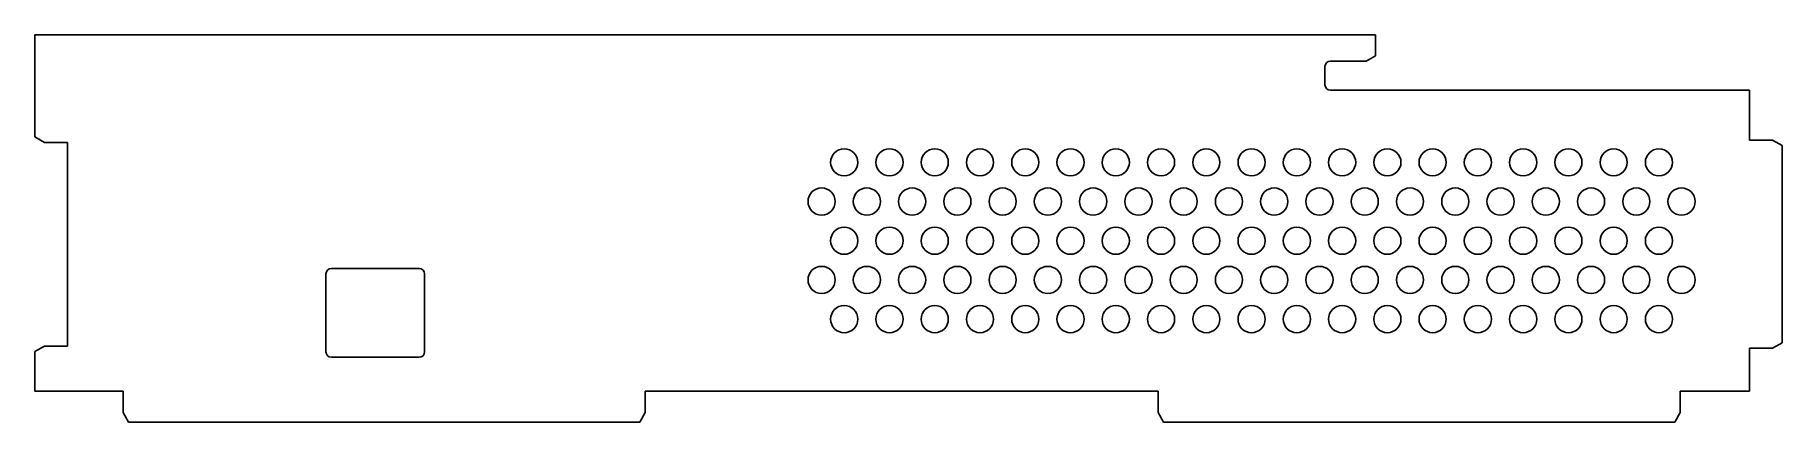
# Model space of a CAD drawing. Header units: inches. Extents: x -4.83 to 4.83, y -1.15 to 0.98.
import ezdxf

# ---------------------------------------------------------------- set-up
doc = ezdxf.new("R2010")
doc.units = ezdxf.units.IN
doc.header["$MEASUREMENT"] = 0

msp = doc.modelspace()

# ---------------------------------------------------------------- linework, layer by layer
at = {"color": 7, "linetype": 'Continuous', "lineweight": 25}
for p, q in [((2.58, 0.9843), (-4.825, 0.9843)), ((-4.825, 0.9843), (-4.825, 0.4207)), ((2.58, 0.9843), (2.58, 0.8693)), ((2.528, 0.8393), (2.58, 0.8693)), ((2.3, 0.8093), (2.3, 0.7093)), ((2.528, 0.8393), (2.33, 0.8393)), ((2.33, 0.6793), (4.645, 0.6793)), ((4.645, 0.6793), (4.645, 0.4032)), ((-4.825, 0.4207), (-4.773, 0.3907)), ((-4.645, 0.3907), (-4.773, 0.3907)), ((-4.645, -0.7343), (-4.645, 0.3907)), ((4.645, 0.4032), (4.773, 0.4032)), ((4.825, 0.3732), (4.773, 0.4032)), ((4.825, -0.7168), (4.825, 0.3732)), ((-3.2175, -0.3363), (-3.2175, -0.7663)), ((-2.7025, -0.3063), (-3.1875, -0.3063)), ((-2.6725, -0.7663), (-2.6725, -0.3363)), ((-4.773, -0.7343), (-4.825, -0.7643)), ((-4.825, -0.7643), (-4.825, -0.9843)), ((-4.773, -0.7343), (-4.645, -0.7343)), ((4.773, -0.7468), (4.645, -0.7468)), ((4.645, -0.7468), (4.645, -0.9843)), ((4.773, -0.7468), (4.825, -0.7168)), ((-3.1875, -0.7963), (-2.7025, -0.7963)), ((-4.825, -0.9843), (-4.3375, -0.9843)), ((-4.3375, -1.1023), (-4.3375, -0.9843)), ((-1.4542, -0.9843), (1.3792, -0.9843)), ((-1.4542, -0.9843), (-1.4542, -1.1023)), ((1.3792, -1.1023), (1.3792, -0.9843)), ((4.2625, -0.9843), (4.645, -0.9843)), ((4.2625, -0.9843), (4.2625, -1.1023)), ((-4.3375, -1.1023), (-4.3075, -1.1543)), ((-1.4842, -1.1543), (-4.3075, -1.1543)), ((-1.4842, -1.1543), (-1.4542, -1.1023)), ((1.3792, -1.1023), (1.4092, -1.1543)), ((4.2325, -1.1543), (1.4092, -1.1543)), ((4.2325, -1.1543), (4.2625, -1.1023))]:
    msp.add_line(p, q, dxfattribs=at)
for centre in [(-0.355, 0.2805), (-0.105, 0.2805), (0.145, 0.2805), (0.395, 0.2805), (0.645, 0.2805), (0.895, 0.2805), (1.145, 0.2805), (1.395, 0.2805), (1.645, 0.2805), (1.895, 0.2805), (2.145, 0.2805), (2.395, 0.2805), (2.645, 0.2805), (2.895, 0.2805), (3.145, 0.2805), (3.395, 0.2805), (3.645, 0.2805), (3.895, 0.2805), (4.145, 0.2805), (-0.48, 0.064), (-0.23, 0.064), (0.02, 0.064), (0.27, 0.064), (0.52, 0.064), (0.77, 0.064), (1.02, 0.064), (1.27, 0.064), (1.52, 0.064), (1.77, 0.064), (2.02, 0.064), (2.27, 0.064), (2.52, 0.064), (2.77, 0.064), (3.02, 0.064), (3.27, 0.064), (3.52, 0.064), (3.77, 0.064), (4.02, 0.064), (4.27, 0.064), (-0.355, -0.1525), (-0.105, -0.1525), (0.145, -0.1525), (0.395, -0.1525), (0.645, -0.1525), (0.895, -0.1525), (1.145, -0.1525), (1.395, -0.1525), (1.645, -0.1525), (1.895, -0.1525), (2.145, -0.1525), (2.395, -0.1525), (2.645, -0.1525), (2.895, -0.1525), (3.145, -0.1525), (3.395, -0.1525), (3.645, -0.1525), (3.895, -0.1525), (4.145, -0.1525), (-0.48, -0.369), (-0.23, -0.369), (0.02, -0.369), (0.27, -0.369), (0.52, -0.369), (0.77, -0.369), (1.02, -0.369), (1.27, -0.369), (1.52, -0.369), (1.77, -0.369), (2.02, -0.369), (2.27, -0.369), (2.52, -0.369), (2.77, -0.369), (3.02, -0.369), (3.27, -0.369), (3.52, -0.369), (3.77, -0.369), (4.02, -0.369), (4.27, -0.369), (-0.355, -0.5855), (-0.105, -0.5855), (0.145, -0.5855), (0.395, -0.5855), (0.645, -0.5855), (0.895, -0.5855), (1.145, -0.5855), (1.395, -0.5855), (1.645, -0.5855), (1.895, -0.5855), (2.145, -0.5855), (2.395, -0.5855), (2.645, -0.5855), (2.895, -0.5855), (3.145, -0.5855), (3.395, -0.5855), (3.645, -0.5855), (3.895, -0.5855), (4.145, -0.5855)]:
    msp.add_circle(centre, 0.075, dxfattribs=at)
for centre, start, end in [((2.33, 0.8093), 90, 180), ((2.33, 0.7093), 180, 270), ((-3.1875, -0.3363), 90, 180), ((-2.7025, -0.3363), 0, 90), ((-3.1875, -0.7663), 180, 270), ((-2.7025, -0.7663), 270, 0)]:
    msp.add_arc(centre, 0.03, start, end, dxfattribs=at)

doc.saveas('drawing.dxf')
